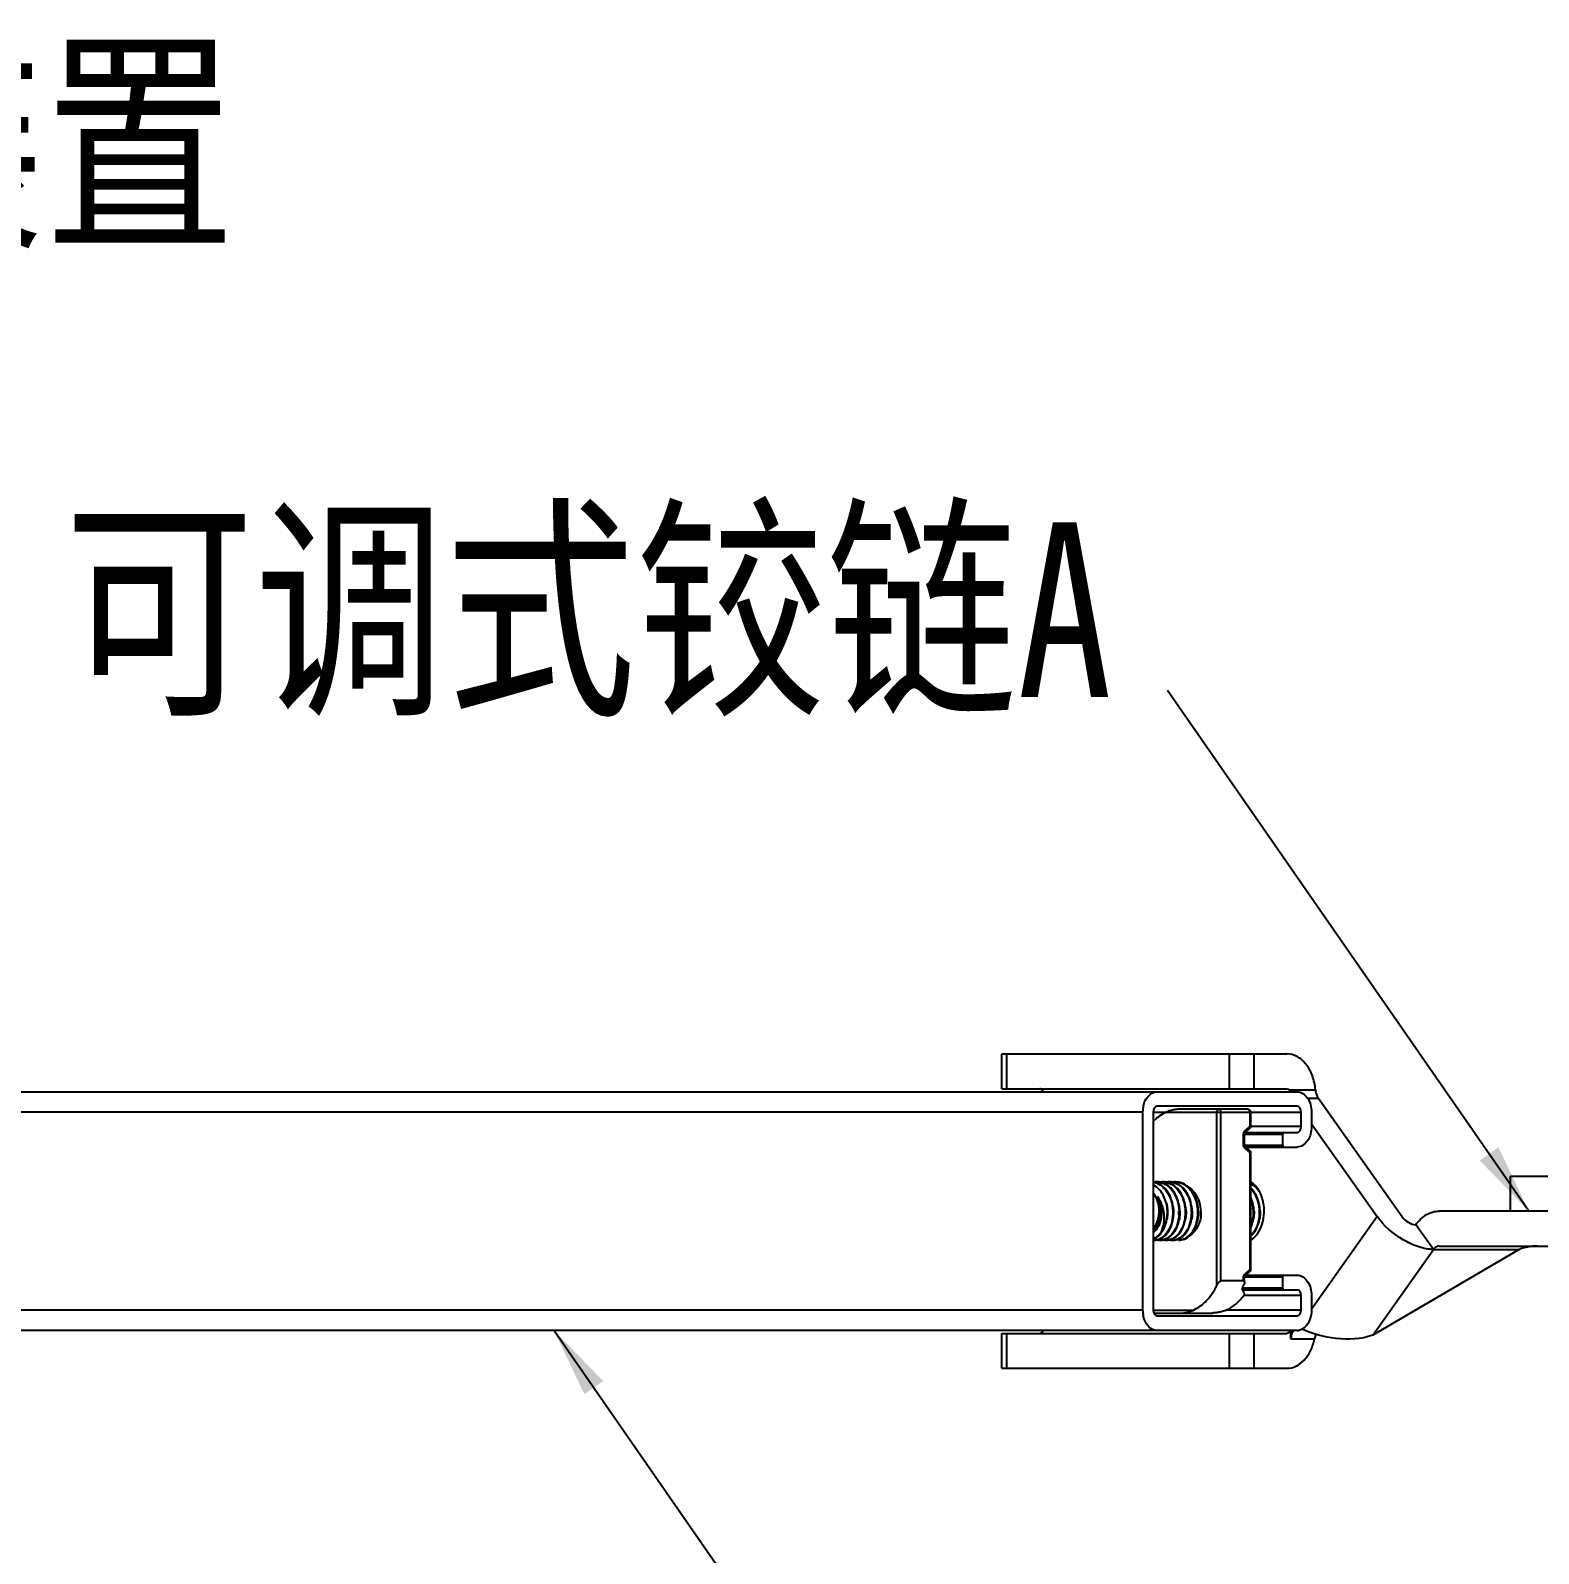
# Model space of a CAD drawing. Extents: x 1169373 to 1354985, y 649019 to 904199.
# Drawn here: x 1282613 to 1284779, y 797886 to 800073 of the extents above; entities that cross this region are included whole.
import ezdxf

# ---------------------------------------------------------------- set-up
doc = ezdxf.new("R2010")
doc.units = 0
doc.header["$LTSCALE"] = 1000
doc.header["$MEASUREMENT"] = 0
doc.styles.get("Standard").update_dxf_attribs({"font": 'gbenor.shx', "bigfont": 'gbcbig.shx'})
doc.dimstyles.get("Standard").update_dxf_attribs({"dimscale": 100, "dimtxt": 3.5, "dimasz": 1, "dimexe": 2.5, "dimexo": 3, "dimgap": 1.5, "dimtad": 1, "dimdec": 0, "dimzin": 0, "dimdsep": 46, "dimtxsty": 'Standard', "dimblk": 'ARCHTICK', "dimcen": 0.09, "dimadec": 0, "dimazin": 0, "dimtfac": 1, "dimtdec": 0, "dimtix": 1, "dimtmove": 2, "dimatfit": 3, "dimfxl": 1, "dimtolj": 1, "dimtzin": 0, "dimarcsym": 0})

# ---------------------------------------------------------------- blocks, each defined once
blk = doc.blocks.new('gfhhrryyfd')
at = {"linetype": 'Continuous'}
for p, q in [((3698115, -1751027.6), (3698524.5, -1751027.6)), ((3698115, -1751077.8), (3698115, -1751027.6)), ((3698122.3, -1751077.8), (3698122.3, -1751027.6)), ((3698441.7, -1751027.6), (3698441.7, -1751077.8)), ((3698477.1, -1751027.6), (3698477.1, -1751077.8)), ((3695796.3, -1751081.9), (3698539.2, -1751081.9)), ((3698115, -1751077.8), (3698524.5, -1751077.8)), ((3698527.8, -1751079.2), (3698565.6, -1751079.2)), ((3698554, -1751091), (3698569.3, -1751091)), ((3698689.6, -1751261.1), (3698569.3, -1751091)), ((3698317.5, -1751111.2), (3695775.6, -1751111.2)), ((3698317.5, -1751395.6), (3698317.5, -1751111.2)), ((3698332.3, -1751111.2), (3698545.2, -1751111.2)), ((3698332.3, -1751111.2), (3698332.3, -1751395.6)), ((3698539.2, -1751102.9), (3698338.2, -1751102.9)), ((3698468.3, -1751107), (3698370.7, -1751107)), ((3698423.9, -1751360.4), (3698423.9, -1751111.2)), ((3698429.8, -1751353.8), (3698429.8, -1751111.2)), ((3698471.2, -1751111.2), (3698471.2, -1751131.6)), ((3698472.5, -1751111.2), (3698472.5, -1751132.5)), ((3698545.2, -1751132.1), (3698545.2, -1751111.2)), ((3698559.9, -1751111.2), (3698559.9, -1751132.1)), ((3698464.1, -1751141.2), (3698471.8, -1751133.9)), ((3698464.2, -1751138.2), (3698471.2, -1751131.6)), ((3698464.9, -1751140.5), (3698539.2, -1751140.5)), ((3698545.2, -1751132.1), (3698472.5, -1751132.1)), ((3698559.9, -1751127.9), (3698654.1, -1751261.1)), ((3698462.4, -1751143.1), (3698463.6, -1751143.1)), ((3698462.4, -1751158), (3698462.4, -1751143.1)), ((3698462.4, -1751158), (3698463.6, -1751158)), ((3698463.6, -1751158), (3698463.6, -1751143.1)), ((3698463.6, -1751158.9), (3698518.5, -1751158.9)), ((3698464.1, -1751143), (3698518.5, -1751143)), ((3698471.8, -1751167.1), (3698464.1, -1751159.8)), ((3698471.2, -1751169.5), (3698464.2, -1751162.9)), ((3698465.8, -1751161.4), (3698539.2, -1751161.4)), ((3698518.5, -1751158.9), (3698518.5, -1751143)), ((3698471.2, -1751169.5), (3698471.2, -1751337.3)), ((3698472.5, -1751168.5), (3698472.5, -1751338.2)), ((3698845.8, -1751203.2), (3699222.1, -1751203.2)), ((3698845.8, -1751253.4), (3698845.8, -1751203.2)), ((3698654.1, -1751261.1), (3698559.4, -1751395.2)), ((3698942.3, -1751253.4), (3698743.3, -1751253.4)), ((3698385.8, -1751288.3), (3698385.7, -1751288.4)), ((3698472.5, -1751289.8), (3698472.5, -1751289.8)), ((3698734.9, -1751308.5), (3698709.8, -1751273)), ((3698858.1, -1751308.5), (3698647.8, -1751431.7)), ((3698647.8, -1751431.7), (3698734.9, -1751308.5)), ((3698734.9, -1751308.5), (3698858.1, -1751308.5)), ((3698743.3, -1751303.6), (3699180.3, -1751303.6)), ((3698464.2, -1751343.9), (3698471.2, -1751337.3)), ((3698462.4, -1751353.8), (3698429.8, -1751353.8)), ((3698462.4, -1751348.8), (3698463.6, -1751348.8)), ((3698462.4, -1751353.8), (3698462.4, -1751348.8)), ((3698463.6, -1751355.8), (3698463.6, -1751348.8)), ((3698464.1, -1751347), (3698471.8, -1751339.7)), ((3698464.1, -1751347.9), (3698518.5, -1751347.9)), ((3698465.8, -1751345.4), (3698539.2, -1751345.4)), ((3698518.5, -1751363.8), (3698518.5, -1751347.9)), ((3698460.4, -1751366.3), (3698539.2, -1751366.3)), ((3698460.6, -1751363.8), (3698518.5, -1751363.8)), ((3698545.2, -1751374.7), (3698463.2, -1751374.7)), ((3698545.2, -1751395.6), (3698545.2, -1751374.7)), ((3698559.9, -1751374.7), (3698559.9, -1751395.6)), ((3698317.5, -1751395.6), (3695775.6, -1751395.6)), ((3698332.3, -1751395.6), (3698390.2, -1751395.6)), ((3698333.1, -1751399.8), (3698418, -1751399.8)), ((3698338.2, -1751403.9), (3698539.2, -1751403.9)), ((3698545.2, -1751395.6), (3698437.6, -1751395.6)), ((3698539.2, -1751424.8), (3695796.3, -1751424.8)), ((3698530.4, -1751437.3), (3698530.4, -1751424.8)), ((3698115, -1751429), (3698524.5, -1751429)), ((3698115, -1751479.2), (3698115, -1751429)), ((3698122.3, -1751479.2), (3698122.3, -1751429)), ((3698441.7, -1751429), (3698441.7, -1751479.2)), ((3698477.1, -1751429), (3698477.1, -1751479.2)), ((3698564.1, -1751437.3), (3698530.4, -1751437.3)), ((3698115, -1751479.2), (3698524.5, -1751479.2))]:
    blk.add_line(p, q, dxfattribs=at)
for points in [[(3698471.8, -1751133.9), (3698472.2, -1751133.5), (3698472.4, -1751132.9), (3698472.5, -1751132.5)], [(3698520.3, -1751140.5), (3698519.4, -1751140.8), (3698518.8, -1751141.7), (3698518.5, -1751143)], [(3698518.5, -1751158.9), (3698518.8, -1751160.1), (3698519.4, -1751161.1), (3698520.3, -1751161.4)], [(3698472.5, -1751168.5), (3698472.4, -1751168.2), (3698472.2, -1751167.5), (3698471.8, -1751167.1)], [(3698471.8, -1751339.7), (3698472.2, -1751339.3), (3698472.4, -1751338.6), (3698472.5, -1751338.2)], [(3698520.3, -1751345.4), (3698519.4, -1751345.7), (3698518.8, -1751346.6), (3698518.5, -1751347.9)], [(3698518.5, -1751363.8), (3698518.8, -1751365), (3698519.4, -1751366), (3698520.3, -1751366.3)]]:
    blk.add_lwpolyline(points, dxfattribs=at)
for centre, radius, start, end in [((3698358.4, -1751111.2), 41, 170.8706, 180.0189), ((3698356.8, -1751111), 39.3, 168.0323, 170.8417), ((3698379.7, -1751169.9), 65.4, 129.0927, 132.2364), ((3698468.3, -1751111.2), 4.18, 0.0008, 89.9997), ((3698382.6, -1751173), 69.6, 132.2494, 136.358), ((3698330, -1751234.9), 23.3, 80.3751, 84.4432), ((3698321.9, -1751238.1), 24.8, 63.5744, 65.0891), ((3698321.2, -1751239.3), 26.1, 56.5344, 63.5229), ((3698337.8, -1751234.7), 23.2, 90.0285, 99.7678), ((3698337.8, -1751234.5), 22.9, 87.2551, 89.9991), ((3698338.9, -1751234.7), 23.2, 80.3723, 89.9727), ((3698346.7, -1751234.7), 23.2, 90.0287, 99.7738), ((3698346.7, -1751234.5), 22.9, 87.2555, 89.9991), ((3698347.8, -1751234.7), 23.2, 80.4459, 89.9733), ((3698355.5, -1751234.7), 23.2, 90.0295, 99.8495), ((3698355.5, -1751234.5), 22.9, 87.2568, 89.9994), ((3698356.6, -1751234.7), 23.2, 80.2978, 89.9719), ((3698364.4, -1751234.7), 23.2, 90.0281, 99.7019), ((3698364.4, -1751234.5), 22.9, 87.2538, 89.9988), ((3698351.3, -1751242.7), 32.3, 48.9749, 50.151), ((3698360.1, -1751242.7), 32.3, 48.9047, 50.1545), ((3698361.4, -1751242.5), 32, 48.5808, 51.7009), ((3698470.8, -1751234.6), 23, 85.2522, 85.9354), ((3698313.7, -1751255.2), 48.4, 10.3971, 11.1552), ((3698312.7, -1751255.4), 49.4, 2.295, 10.3772), ((3698321.7, -1751255.4), 49.2, 2.6208, 12.1431), ((3698330.4, -1751255.4), 49.4, 2.3067, 10.3321), ((3698340.3, -1751255.2), 48.3, 9.9766, 12.3915), ((3698339.2, -1751255.4), 49.4, 2.3016, 9.9623), ((3698348.2, -1751255.4), 49.3, 2.2934, 11.0117), ((3698428, -1751255.4), 49.4, 2.3085, 10.5001), ((3698438, -1751255.2), 48.2, 10.0474, 12.8466), ((3698436.8, -1751255.4), 49.4, 2.3022, 10.0331), ((3698315.1, -1751255.6), 46.9, 347.8291, 355.9004), ((3698302.9, -1751255.4), 58.9, 356.5721, 1.9395), ((3698313.6, -1751255.4), 48.5, 355.8491, 356.9396), ((3698312.6, -1751255.4), 49.4, 356.9521, 2.315), ((3698310.7, -1751255.4), 58.9, 356.5721, 1.9395), ((3698321.4, -1751255.4), 49.6, 2.3018, 2.6424), ((3698312.8, -1751264.2), 26.9, 316.5033, 319.9507), ((3698325, -1751274), 21.3, 289.9854, 294.6778), ((3698342.3, -1751275.9), 19.3, 257.1575, 269.9363), ((3698348.6, -1751269.1), 27, 307.1601, 312.102), ((3698356.4, -1751268), 28.6, 312.0605, 313.6644), ((3698356, -1751267.6), 29.1, 313.6609, 314.0569), ((3698365.2, -1751267.9), 28.7, 312.4961, 313.7201), ((3698370.9, -1751267.3), 25.8, 302.2044, 303.4513), ((3698370.6, -1751266.8), 26.3, 303.4531, 305.1516), ((3698364.9, -1751267.6), 29.2, 313.7181, 314.1483), ((3698370.2, -1751266.3), 26.9, 305.3027, 306.169), ((3698370, -1751266.1), 27.2, 306.1687, 306.7757), ((3698454.8, -1751268.9), 27.4, 310.3317, 310.9122), ((3698456.6, -1751270), 30, 302.0027, 307.7253), ((3698467.6, -1751275.1), 20.1, 283.8983, 290.6505), ((3698467.4, -1751274.5), 20.8, 290.6208, 291.4158), ((3698333.4, -1751276.3), 19, 266.6402, 273.3139), ((3698334.5, -1751276), 19.2, 270.0344, 280.5963), ((3698342.2, -1751276.3), 18.9, 269.9968, 273.3214), ((3698343.3, -1751276), 19.2, 270.0483, 281.6438), ((3698351.1, -1751276), 19.2, 258.1912, 269.9496), ((3698351.1, -1751276.3), 19, 270.0016, 273.3105), ((3698352.2, -1751276), 19.2, 270.0409, 281.7748), ((3698360, -1751276), 19.2, 258.2983, 269.9524), ((3698360, -1751276.2), 19, 269.9972, 273.3444), ((3698368.8, -1751276.2), 19, 270.0046, 273.3415), ((3698368.8, -1751276.1), 19.1, 273.3436, 276.9173), ((3698368.8, -1751276.1), 19.2, 276.9162, 277.9113), ((3698474.9, -1751275.8), 19.4, 262.6023, 264.1459), ((3698374.8, -1751317.6), 97.4, 331.7354, 333.9434), ((3698358.4, -1751395.6), 41, 179.9811, 189.1294), ((3698356.8, -1751395.8), 39.3, 189.1583, 191.9677), ((3698539.2, -1751410.1), 14.8, 270.0315, 280.6139), ((3698553.6, -1751437.3), 23.2, 167.7721, 180.0446)]:
    blk.add_arc(centre, radius, start, end, dxfattribs=at)
blk.add_ellipse((3698349.4, -1751308.3), major_axis=(-114, 85.2), ratio=0.292406, start_param=3.562723, end_param=3.670193, dxfattribs=at)
for points, knots in [([(3698565.6, -1751079.2), (3698565, -1751072.3), (3698562.2, -1751059.2), (3698553.2, -1751042.3), (3698540.3, -1751030.6), (3698529.5, -1751027.6), (3698524.5, -1751027.6)], [0, 0, 0, 0, 0.28821, 0.553531, 0.788229, 1, 1, 1, 1]), ([(3698174.7, -1751081.9), (3698174.5, -1751081.3), (3698173.4, -1751079.3), (3698171.2, -1751077.8), (3698169.6, -1751077.8)], [0, 0, 0, 0, 0.2888, 1, 1, 1, 1]), ([(3698318.3, -1751102.8), (3698319, -1751099.9), (3698321.8, -1751090.5), (3698331.1, -1751081.9), (3698338.2, -1751081.9)], [0, 0, 0, 0, 0.296451, 1, 1, 1, 1]), ([(3698539.2, -1751081.9), (3698544.9, -1751081.9), (3698557.2, -1751090.7), (3698559.9, -1751104), (3698559.9, -1751111.2)], [0, 0, 0, 0, 0.440233, 1, 1, 1, 1]), ([(3698338.5, -1751119.1), (3698339.5, -1751118.3), (3698343.4, -1751115.3), (3698347.8, -1751112.7), (3698351.1, -1751111.2)], [0, 0, 0, 0, 0.256773, 1, 1, 1, 1]), ([(3698370.7, -1751107), (3698369.8, -1751107), (3698368, -1751107.2), (3698364.5, -1751107.5), (3698358.8, -1751108.5), (3698354.1, -1751109.9), (3698351.1, -1751111.2)], [0, 0, 0, 0, 0.138161, 0.267841, 0.521134, 1, 1, 1, 1]), ([(3698423.9, -1751111.2), (3698423.9, -1751110.2), (3698424.3, -1751108.6), (3698425.6, -1751107.3), (3698426.5, -1751107), (3698426.9, -1751107)], [0, 0, 0, 0, 0.552527, 0.789194, 1, 1, 1, 1]), ([(3698429.8, -1751111.2), (3698429.8, -1751110.2), (3698429.4, -1751108.6), (3698428.1, -1751107.3), (3698427.3, -1751107), (3698426.9, -1751107)], [0, 0, 0, 0, 0.552515, 0.789179, 1, 1, 1, 1]), ([(3698468.3, -1751107), (3698468.7, -1751107), (3698469.5, -1751107.3), (3698470.8, -1751108.6), (3698471.2, -1751110.2), (3698471.2, -1751111.2)], [0, 0, 0, 0, 0.210821, 0.447485, 1, 1, 1, 1]), ([(3698462.8, -1751140.5), (3698462.9, -1751140.2), (3698463.2, -1751139.4), (3698463.7, -1751138.6), (3698464.2, -1751138.2)], [0, 0, 0, 0, 0.265871, 1, 1, 1, 1]), ([(3698464.1, -1751141.2), (3698464, -1751141.4), (3698463.7, -1751142), (3698463.6, -1751142.6), (3698463.6, -1751143.1)], [0, 0, 0, 0, 0.30582, 1, 1, 1, 1]), ([(3698464.2, -1751138.2), (3698464.3, -1751138.4), (3698464.6, -1751139.1), (3698464.7, -1751140), (3698464.5, -1751140.5)], [0, 0, 0, 0, 0.286288, 1, 1, 1, 1]), ([(3698472.5, -1751132.5), (3698472.5, -1751132.3), (3698472, -1751131.9), (3698471.5, -1751131.7), (3698471.2, -1751131.6)], [0, 0, 0, 0, 0.344146, 1, 1, 1, 1]), ([(3698471.2, -1751131.6), (3698471.4, -1751131.8), (3698471.7, -1751132.2), (3698472.2, -1751133), (3698472.1, -1751133.7), (3698471.8, -1751133.9)], [0, 0, 0, 0, 0.333929, 0.607776, 1, 1, 1, 1]), ([(3698559.9, -1751132.1), (3698559.9, -1751139.3), (3698557.2, -1751152.7), (3698544.9, -1751161.4), (3698539.2, -1751161.4)], [0, 0, 0, 0, 0.559767, 1, 1, 1, 1]), ([(3698463.1, -1751161.4), (3698463, -1751161.2), (3698462.5, -1751160.1), (3698462.4, -1751158.9), (3698462.4, -1751158)], [0, 0, 0, 0, 0.240525, 1, 1, 1, 1]), ([(3698463.6, -1751158), (3698463.6, -1751158.4), (3698463.7, -1751159.1), (3698464, -1751159.7), (3698464.1, -1751159.8)], [0, 0, 0, 0, 0.694252, 1, 1, 1, 1]), ([(3698464.6, -1751161.4), (3698464.6, -1751161.2), (3698464.6, -1751160.7), (3698464.4, -1751160.1), (3698464.1, -1751159.8)], [0, 0, 0, 0, 0.28225, 1, 1, 1, 1]), ([(3698464.2, -1751162.9), (3698464.3, -1751162.7), (3698464.5, -1751162.3), (3698464.6, -1751161.8), (3698464.6, -1751161.4)], [0, 0, 0, 0, 0.268193, 1, 1, 1, 1]), ([(3698471.8, -1751167.1), (3698472.1, -1751167.3), (3698472.2, -1751168.1), (3698471.7, -1751168.8), (3698471.4, -1751169.3), (3698471.2, -1751169.5)], [0, 0, 0, 0, 0.392224, 0.666072, 1, 1, 1, 1]), ([(3698471.2, -1751169.5), (3698471.5, -1751169.3), (3698472, -1751169.1), (3698472.5, -1751168.7), (3698472.5, -1751168.5)], [0, 0, 0, 0, 0.655854, 1, 1, 1, 1]), ([(3698332.3, -1751211.8), (3698336.1, -1751212.4), (3698344, -1751215.7), (3698353, -1751225.5), (3698359, -1751238.5), (3698360.5, -1751248.3), (3698360.7, -1751253.4)], [0, 0, 0, 0, 0.215505, 0.454836, 0.719949, 1, 1, 1, 1]), ([(3698341.1, -1751253.4), (3698341.1, -1751250.9), (3698340.4, -1751241.7), (3698336.8, -1751232.4), (3698332.3, -1751227.3)], [0, 0, 0, 0, 0.26712, 1, 1, 1, 1]), ([(3698352.9, -1751253.4), (3698352.6, -1751246.1), (3698349.7, -1751232.5), (3698340.9, -1751221), (3698335.6, -1751217.5)], [0, 0, 0, 0, 0.532671, 1, 1, 1, 1]), ([(3698338.9, -1751211.6), (3698342.9, -1751211.8), (3698351.4, -1751214.6), (3698361.2, -1751224.3), (3698367.7, -1751237.8), (3698369.4, -1751248.1), (3698369.6, -1751253.4)], [0, 0, 0, 0, 0.214467, 0.452313, 0.717875, 1, 1, 1, 1]), ([(3698361.8, -1751253.4), (3698361.7, -1751249.4), (3698360.6, -1751241.6), (3698355.8, -1751227.8), (3698348.7, -1751218.8), (3698342.8, -1751215.3)], [0, 0, 0, 0, 0.271371, 0.533962, 1, 1, 1, 1]), ([(3698347.8, -1751211.6), (3698351.8, -1751211.8), (3698360.2, -1751214.6), (3698370.1, -1751224.3), (3698376.6, -1751237.8), (3698378.3, -1751248.1), (3698378.5, -1751253.4)], [0, 0, 0, 0, 0.21447, 0.452312, 0.717875, 1, 1, 1, 1]), ([(3698370.7, -1751253.4), (3698370.6, -1751249.4), (3698369.5, -1751241.6), (3698364.6, -1751227.8), (3698357.5, -1751218.8), (3698351.7, -1751215.3)], [0, 0, 0, 0, 0.271375, 0.53397, 1, 1, 1, 1]), ([(3698379.6, -1751253.4), (3698379.4, -1751248.9), (3698378.1, -1751240.1), (3698373.3, -1751228.1), (3698366, -1751218.6), (3698359.5, -1751214.4), (3698356.1, -1751213.1)], [0, 0, 0, 0, 0.274983, 0.538444, 0.780702, 1, 1, 1, 1]), ([(3698356.6, -1751211.6), (3698359.3, -1751211.7), (3698364.9, -1751213), (3698369.8, -1751216.1), (3698372, -1751217.9)], [0, 0, 0, 0, 0.48565, 1, 1, 1, 1]), ([(3698373.7, -1751218.4), (3698371.8, -1751216.8), (3698367.7, -1751213.9), (3698362.9, -1751212.3), (3698360.5, -1751211.9)], [0, 0, 0, 0, 0.514229, 1, 1, 1, 1]), ([(3698381.3, -1751217.4), (3698379, -1751215.6), (3698374, -1751212.6), (3698368.3, -1751211.6), (3698365.5, -1751211.6)], [0, 0, 0, 0, 0.513461, 1, 1, 1, 1]), ([(3698365.5, -1751211.6), (3698368.2, -1751211.7), (3698373.8, -1751213), (3698378.6, -1751216.1), (3698380.8, -1751217.9)], [0, 0, 0, 0, 0.485653, 1, 1, 1, 1]), ([(3698372.5, -1751218.3), (3698377.1, -1751222.4), (3698384.5, -1751233.6), (3698387.1, -1751246.6), (3698387.3, -1751253.4)], [0, 0, 0, 0, 0.474878, 1, 1, 1, 1]), ([(3698388.4, -1751253.4), (3698388.2, -1751246.6), (3698385.6, -1751233.7), (3698378.3, -1751222.5), (3698373.7, -1751218.4)], [0, 0, 0, 0, 0.524911, 1, 1, 1, 1]), ([(3698381.4, -1751218.4), (3698382, -1751218.9), (3698384.5, -1751221.2), (3698386.6, -1751223.9), (3698388, -1751226)], [0, 0, 0, 0, 0.24222, 1, 1, 1, 1]), ([(3698391.9, -1751231), (3698391.3, -1751229.7), (3698388.8, -1751225.2), (3698385.5, -1751221), (3698382.6, -1751218.5)], [0, 0, 0, 0, 0.261995, 1, 1, 1, 1]), ([(3698382.7, -1751218.6), (3698389.7, -1751222.4), (3698397.5, -1751233.9), (3698401.1, -1751250.8), (3698401, -1751260.3), (3698400.4, -1751265)], [0, 0, 0, 0, 0.458247, 0.725794, 1, 1, 1, 1]), ([(3698388, -1751226), (3698389.2, -1751228), (3698393.9, -1751236.4), (3698395.9, -1751246.1), (3698396.2, -1751253.4)], [0, 0, 0, 0, 0.239817, 1, 1, 1, 1]), ([(3698481.5, -1751219.6), (3698480.8, -1751218.8), (3698478.2, -1751215.6), (3698475.1, -1751212.9), (3698472.5, -1751211.3)], [0, 0, 0, 0, 0.261524, 1, 1, 1, 1]), ([(3698472.5, -1751214), (3698473.6, -1751214.6), (3698478.5, -1751217.4), (3698482.4, -1751221.5), (3698484.8, -1751225)], [0, 0, 0, 0, 0.2375, 1, 1, 1, 1]), ([(3698486, -1751253.4), (3698485.8, -1751246.9), (3698483.4, -1751234.6), (3698476.7, -1751223.7), (3698472.5, -1751219.6)], [0, 0, 0, 0, 0.522651, 1, 1, 1, 1]), ([(3698472.5, -1751220.7), (3698474.4, -1751222.7), (3698481.5, -1751232.2), (3698484.6, -1751244.4), (3698484.9, -1751253.4)], [0, 0, 0, 0, 0.234346, 1, 1, 1, 1]), ([(3698475, -1751293.8), (3698485.1, -1751285.9), (3698493.4, -1751264.5), (3698491.2, -1751238), (3698485.5, -1751224.9), (3698481.5, -1751219.6)], [0, 0, 0, 0, 0.482028, 0.751377, 1, 1, 1, 1]), ([(3698481.5, -1751219.6), (3698481.1, -1751219.2), (3698479.5, -1751217.7), (3698477.7, -1751216.4), (3698476.3, -1751215.5)], [0, 0, 0, 0, 0.255821, 1, 1, 1, 1]), ([(3698338.5, -1751232.5), (3698340.9, -1751236.7), (3698344.3, -1751246.3), (3698344.7, -1751261.2), (3698341, -1751274.8), (3698335.5, -1751282.1), (3698332.3, -1751284.6)], [0, 0, 0, 0, 0.260662, 0.529454, 0.781926, 1, 1, 1, 1]), ([(3698344.3, -1751283), (3698346, -1751279.2), (3698348.4, -1751270.7), (3698348.9, -1751253), (3698344.1, -1751239.4), (3698338.5, -1751232.5)], [0, 0, 0, 0, 0.237444, 0.494066, 1, 1, 1, 1]), ([(3698343.4, -1751253.4), (3698343.4, -1751251.5), (3698343, -1751244.3), (3698341, -1751237.2), (3698338.5, -1751232.5)], [0, 0, 0, 0, 0.258787, 1, 1, 1, 1]), ([(3698351.2, -1751241.6), (3698351.5, -1751242.5), (3698352.5, -1751246.4), (3698353, -1751250.4), (3698353.1, -1751253.4)], [0, 0, 0, 0, 0.247978, 1, 1, 1, 1]), ([(3698397.3, -1751253.4), (3698397.2, -1751251.4), (3698396.6, -1751243.7), (3698394.4, -1751236.1), (3698391.9, -1751231)], [0, 0, 0, 0, 0.255492, 1, 1, 1, 1]), ([(3698477.1, -1751253.4), (3698477.1, -1751251.6), (3698476.5, -1751244.4), (3698474.6, -1751237.4), (3698472.5, -1751232.5)], [0, 0, 0, 0, 0.254579, 1, 1, 1, 1]), ([(3698472.6, -1751235.5), (3698473.1, -1751236.9), (3698475, -1751242.7), (3698475.9, -1751248.8), (3698476, -1751253.4)], [0, 0, 0, 0, 0.246186, 1, 1, 1, 1]), ([(3698332.3, -1751279.5), (3698333.7, -1751277.9), (3698339, -1751270.2), (3698341.1, -1751260.5), (3698341.1, -1751253.4)], [0, 0, 0, 0, 0.232041, 1, 1, 1, 1]), ([(3698333.4, -1751281.5), (3698335, -1751279.8), (3698341, -1751271.6), (3698343.4, -1751261.1), (3698343.4, -1751253.4)], [0, 0, 0, 0, 0.230765, 1, 1, 1, 1]), ([(3698360.7, -1751253.4), (3698360.9, -1751258.6), (3698359.9, -1751268.8), (3698354.6, -1751282.2), (3698347.1, -1751290.7), (3698340, -1751294.3), (3698336.3, -1751295.1), (3698334.5, -1751295.2)], [0, 0, 0, 0, 0.29127, 0.559748, 0.793564, 0.899144, 1, 1, 1, 1]), ([(3698342.8, -1751293.4), (3698345.4, -1751292.1), (3698350.6, -1751288.4), (3698356.4, -1751280.3), (3698360.3, -1751270.2), (3698361.5, -1751262.8), (3698361.7, -1751258.9)], [0, 0, 0, 0, 0.214288, 0.453771, 0.717963, 1, 1, 1, 1]), ([(3698369.5, -1751258.9), (3698369.2, -1751263.6), (3698367.6, -1751272.6), (3698362, -1751284.3), (3698353.7, -1751292.6), (3698346.7, -1751295), (3698343.3, -1751295.2)], [0, 0, 0, 0, 0.291869, 0.558505, 0.79223, 1, 1, 1, 1]), ([(3698344.3, -1751283), (3698345.7, -1751281), (3698350.9, -1751272), (3698353, -1751261.3), (3698352.9, -1751253.4)], [0, 0, 0, 0, 0.235642, 1, 1, 1, 1]), ([(3698345, -1751283.5), (3698346.4, -1751281.5), (3698351.5, -1751272.3), (3698353.2, -1751261.4), (3698352.9, -1751253.4)], [0, 0, 0, 0, 0.232823, 1, 1, 1, 1]), ([(3698353.1, -1751253.4), (3698353.2, -1751254.4), (3698353.2, -1751258.6), (3698352.7, -1751262.9), (3698352, -1751265.9)], [0, 0, 0, 0, 0.253883, 1, 1, 1, 1]), ([(3698357.9, -1751289.1), (3698360, -1751287.2), (3698368.2, -1751277.1), (3698371, -1751263.4), (3698370.7, -1751253.4)], [0, 0, 0, 0, 0.224451, 1, 1, 1, 1]), ([(3698378.5, -1751253.4), (3698378.7, -1751260.7), (3698376.8, -1751274.5), (3698369.1, -1751286.6), (3698364.1, -1751290.5)], [0, 0, 0, 0, 0.538365, 1, 1, 1, 1]), ([(3698366.7, -1751289.2), (3698368.9, -1751287.3), (3698377.1, -1751277.1), (3698379.9, -1751263.4), (3698379.6, -1751253.4)], [0, 0, 0, 0, 0.224342, 1, 1, 1, 1]), ([(3698370.9, -1751253.4), (3698370.9, -1751254.5), (3698371, -1751259), (3698370.4, -1751263.5), (3698369.6, -1751266.7)], [0, 0, 0, 0, 0.254333, 1, 1, 1, 1]), ([(3698387.3, -1751253.4), (3698387.4, -1751256.8), (3698386.8, -1751269.1), (3698382, -1751281.7), (3698375.6, -1751288.1)], [0, 0, 0, 0, 0.273251, 1, 1, 1, 1]), ([(3698376.3, -1751288.5), (3698378.3, -1751286.6), (3698386.1, -1751276.5), (3698388.8, -1751263.1), (3698388.4, -1751253.4)], [0, 0, 0, 0, 0.225526, 1, 1, 1, 1]), ([(3698379.8, -1751253.4), (3698379.8, -1751254.5), (3698379.8, -1751258.9), (3698379.3, -1751263.3), (3698378.5, -1751266.6)], [0, 0, 0, 0, 0.254251, 1, 1, 1, 1]), ([(3698400.4, -1751265), (3698399.7, -1751267.4), (3698396.9, -1751275.9), (3698391.6, -1751284), (3698386.3, -1751287.9)], [0, 0, 0, 0, 0.272049, 1, 1, 1, 1]), ([(3698388.6, -1751253.4), (3698388.7, -1751254.5), (3698388.7, -1751258.7), (3698388.2, -1751263), (3698387.5, -1751266.1)], [0, 0, 0, 0, 0.253963, 1, 1, 1, 1]), ([(3698396.2, -1751253.4), (3698396.3, -1751256.1), (3698395.9, -1751266.3), (3698392.9, -1751276.5), (3698388.8, -1751282.8)], [0, 0, 0, 0, 0.265033, 1, 1, 1, 1]), ([(3698392.4, -1751278.2), (3698393.3, -1751276.4), (3698396.4, -1751268.5), (3698397.5, -1751259.8), (3698397.3, -1751253.4)], [0, 0, 0, 0, 0.238711, 1, 1, 1, 1]), ([(3698397.5, -1751253.4), (3698397.5, -1751254.5), (3698397.6, -1751258.8), (3698397, -1751263.1), (3698396.3, -1751266.2)], [0, 0, 0, 0, 0.254029, 1, 1, 1, 1]), ([(3698472.5, -1751277.6), (3698473.4, -1751275.8), (3698476.3, -1751268.1), (3698477.4, -1751259.7), (3698477.1, -1751253.4)], [0, 0, 0, 0, 0.239221, 1, 1, 1, 1]), ([(3698476, -1751253.4), (3698476.1, -1751255.3), (3698476, -1751262.7), (3698474.5, -1751270), (3698472.5, -1751275.1)], [0, 0, 0, 0, 0.257702, 1, 1, 1, 1]), ([(3698484.9, -1751253.4), (3698485, -1751256.9), (3698484.4, -1751269.5), (3698479.2, -1751282.5), (3698472.5, -1751288.8)], [0, 0, 0, 0, 0.274679, 1, 1, 1, 1]), ([(3698472.7, -1751289.6), (3698474.9, -1751287.7), (3698483.5, -1751277.5), (3698486.4, -1751263.6), (3698486, -1751253.4)], [0, 0, 0, 0, 0.223674, 1, 1, 1, 1]), ([(3698477.3, -1751253.4), (3698477.4, -1751254.4), (3698477.4, -1751258.6), (3698476.9, -1751262.8), (3698476.2, -1751265.8)], [0, 0, 0, 0, 0.253826, 1, 1, 1, 1]), ([(3698486.2, -1751253.4), (3698486.2, -1751254.4), (3698486.3, -1751258.5), (3698485.8, -1751262.6), (3698485.2, -1751265.6)], [0, 0, 0, 0, 0.253702, 1, 1, 1, 1]), ([(3698734.9, -1751308.5), (3698727.9, -1751308.5), (3698712.7, -1751305.3), (3698683.6, -1751291.7), (3698663.8, -1751274.8), (3698654.1, -1751261.1)], [0, 0, 0, 0, 0.218267, 0.476674, 1, 1, 1, 1]), ([(3698689.6, -1751261.1), (3698692, -1751264.6), (3698698.2, -1751269.8), (3698706, -1751273), (3698709.8, -1751273)], [0, 0, 0, 0, 0.525314, 1, 1, 1, 1]), ([(3698709.8, -1751273), (3698713.9, -1751267.2), (3698723.5, -1751257.4), (3698737, -1751253.4), (3698743.3, -1751253.4)], [0, 0, 0, 0, 0.528923, 1, 1, 1, 1]), ([(3698344.3, -1751283), (3698343.5, -1751284.2), (3698340.3, -1751288.5), (3698335.9, -1751292), (3698332.3, -1751293.6)], [0, 0, 0, 0, 0.270045, 1, 1, 1, 1]), ([(3698333.9, -1751293.4), (3698334.4, -1751293.1), (3698336.7, -1751291.9), (3698338.8, -1751290.4), (3698340.2, -1751289.1)], [0, 0, 0, 0, 0.242283, 1, 1, 1, 1]), ([(3698340.2, -1751289.1), (3698340.6, -1751288.7), (3698342.4, -1751287), (3698343.9, -1751285.1), (3698345, -1751283.5)], [0, 0, 0, 0, 0.242115, 1, 1, 1, 1]), ([(3698351.6, -1751293.3), (3698352.2, -1751293.1), (3698354.4, -1751291.9), (3698356.5, -1751290.4), (3698357.9, -1751289.1)], [0, 0, 0, 0, 0.242295, 1, 1, 1, 1]), ([(3698364.1, -1751290.5), (3698362.4, -1751291.8), (3698358.6, -1751294.1), (3698354.3, -1751295.1), (3698352.2, -1751295.2)], [0, 0, 0, 0, 0.514497, 1, 1, 1, 1]), ([(3698356.1, -1751294.8), (3698356.9, -1751294.6), (3698360, -1751293.8), (3698362.9, -1751292.2), (3698364.9, -1751290.7)], [0, 0, 0, 0, 0.242284, 1, 1, 1, 1]), ([(3698370.2, -1751292.4), (3698369.4, -1751292.8), (3698366.6, -1751294.2), (3698363.4, -1751295), (3698361.1, -1751295.2)], [0, 0, 0, 0, 0.258417, 1, 1, 1, 1]), ([(3698361.1, -1751295.2), (3698361.9, -1751295.2), (3698365.4, -1751295), (3698368.8, -1751293.8), (3698371.1, -1751292.5)], [0, 0, 0, 0, 0.245448, 1, 1, 1, 1]), ([(3698370, -1751295.2), (3698372.5, -1751295.2), (3698378, -1751294.1), (3698382.5, -1751291), (3698384.6, -1751289.1)], [0, 0, 0, 0, 0.481421, 1, 1, 1, 1]), ([(3698375.6, -1751288.1), (3698375.2, -1751288.5), (3698373.5, -1751290.1), (3698371.6, -1751291.5), (3698370.2, -1751292.4)], [0, 0, 0, 0, 0.25833, 1, 1, 1, 1]), ([(3698371.1, -1751292.5), (3698371.5, -1751292.3), (3698373.1, -1751291.3), (3698374.5, -1751290.2), (3698375.6, -1751289.2)], [0, 0, 0, 0, 0.244047, 1, 1, 1, 1]), ([(3698381.5, -1751290.7), (3698380.7, -1751291.3), (3698377.7, -1751293.3), (3698374.1, -1751294.7), (3698371.5, -1751295)], [0, 0, 0, 0, 0.261685, 1, 1, 1, 1]), ([(3698388.8, -1751282.8), (3698388.5, -1751283.3), (3698387.2, -1751285.1), (3698385.7, -1751286.9), (3698384.5, -1751288.1)], [0, 0, 0, 0, 0.257465, 1, 1, 1, 1]), ([(3698385.2, -1751288.5), (3698385.9, -1751287.8), (3698388.8, -1751284.7), (3698391.1, -1751281.1), (3698392.4, -1751278.2)], [0, 0, 0, 0, 0.237637, 1, 1, 1, 1]), ([(3698743.3, -1751303.6), (3698742.5, -1751303.6), (3698739.2, -1751304), (3698736.4, -1751306.4), (3698734.9, -1751308.5)], [0, 0, 0, 0, 0.234763, 1, 1, 1, 1]), ([(3698884.6, -1751303.6), (3698882.3, -1751303.6), (3698873.3, -1751304), (3698864.4, -1751306.1), (3698858.1, -1751308.5)], [0, 0, 0, 0, 0.253333, 1, 1, 1, 1]), ([(3698472.5, -1751338.2), (3698472.5, -1751338.1), (3698472, -1751337.7), (3698471.5, -1751337.4), (3698471.2, -1751337.3)], [0, 0, 0, 0, 0.344146, 1, 1, 1, 1]), ([(3698471.2, -1751337.3), (3698471.4, -1751337.5), (3698471.7, -1751338), (3698472.2, -1751338.7), (3698472.1, -1751339.5), (3698471.8, -1751339.7)], [0, 0, 0, 0, 0.333929, 0.607776, 1, 1, 1, 1]), ([(3698390.2, -1751395.6), (3698397.3, -1751392.4), (3698410.9, -1751382.2), (3698420.1, -1751368.2), (3698423.9, -1751360.4)], [0, 0, 0, 0, 0.471513, 1, 1, 1, 1]), ([(3698423.9, -1751360.4), (3698424.6, -1751359), (3698425.9, -1751357), (3698427.8, -1751354.8), (3698429.1, -1751353.8), (3698429.8, -1751353.8)], [0, 0, 0, 0, 0.508644, 0.771516, 1, 1, 1, 1]), ([(3698462.4, -1751348.8), (3698462.4, -1751348.5), (3698462.4, -1751347.3), (3698462.7, -1751346.1), (3698463.1, -1751345.4)], [0, 0, 0, 0, 0.258297, 1, 1, 1, 1]), ([(3698462.4, -1751353.8), (3698462.6, -1751353.8), (3698463, -1751353.9), (3698463.5, -1751354.7), (3698463.6, -1751355.4), (3698463.6, -1751355.8)], [0, 0, 0, 0, 0.239055, 0.472377, 1, 1, 1, 1]), ([(3698463.6, -1751355.8), (3698463.6, -1751356.2), (3698463.4, -1751357.8), (3698462.9, -1751359.3), (3698462.4, -1751360.4)], [0, 0, 0, 0, 0.232638, 1, 1, 1, 1]), ([(3698464.1, -1751347), (3698464, -1751347.1), (3698463.7, -1751347.7), (3698463.6, -1751348.4), (3698463.6, -1751348.8)], [0, 0, 0, 0, 0.30582, 1, 1, 1, 1]), ([(3698464.6, -1751345.4), (3698464.6, -1751345.6), (3698464.6, -1751346.1), (3698464.4, -1751346.7), (3698464.1, -1751347)], [0, 0, 0, 0, 0.28225, 1, 1, 1, 1]), ([(3698464.2, -1751343.9), (3698464.3, -1751344.1), (3698464.5, -1751344.5), (3698464.6, -1751345), (3698464.6, -1751345.4)], [0, 0, 0, 0, 0.268193, 1, 1, 1, 1]), ([(3698539.2, -1751345.4), (3698544.9, -1751345.4), (3698557.2, -1751354.1), (3698559.9, -1751367.5), (3698559.9, -1751374.7)], [0, 0, 0, 0, 0.440233, 1, 1, 1, 1]), ([(3698437.6, -1751395.6), (3698442.5, -1751393.4), (3698452.1, -1751387.1), (3698459.7, -1751378.6), (3698463.2, -1751373.9)], [0, 0, 0, 0, 0.479966, 1, 1, 1, 1]), ([(3698460.6, -1751363.7), (3698460.6, -1751363.9), (3698460.4, -1751364.3), (3698460.3, -1751364.8), (3698460.4, -1751365.1)], [0, 0, 0, 0, 0.298769, 1, 1, 1, 1]), ([(3698463.6, -1751372.5), (3698463.7, -1751372.6), (3698463.7, -1751373.1), (3698463.4, -1751373.6), (3698463.2, -1751373.9)], [0, 0, 0, 0, 0.200734, 1, 1, 1, 1]), ([(3698338.2, -1751424.8), (3698335.9, -1751424.8), (3698325.8, -1751422.4), (3698320, -1751411.6), (3698318.3, -1751404)], [0, 0, 0, 0, 0.221136, 1, 1, 1, 1]), ([(3698376.6, -1751399.8), (3698376.2, -1751399.8), (3698378.4, -1751399.5), (3698379.2, -1751399.3), (3698381.1, -1751398.9), (3698382.7, -1751398.5), (3698384.5, -1751397.9), (3698387, -1751397), (3698389, -1751396.2), (3698390.2, -1751395.6)], [0, 0, 0, 0, 0.078745, 0.19228, 0.31189, 0.436571, 0.566746, 0.703259, 1, 1, 1, 1]), ([(3698437.6, -1751395.6), (3698434.6, -1751396.9), (3698429.9, -1751398.3), (3698424.2, -1751399.3), (3698420.7, -1751399.6), (3698418.9, -1751399.8), (3698418, -1751399.8)], [0, 0, 0, 0, 0.478872, 0.732167, 0.861849, 1, 1, 1, 1]), ([(3698559.9, -1751395.6), (3698559.9, -1751398.5), (3698558.9, -1751408.8), (3698553.1, -1751419.5), (3698546.4, -1751423)], [0, 0, 0, 0, 0.281355, 1, 1, 1, 1]), ([(3698169.6, -1751429), (3698170.1, -1751429), (3698172.4, -1751428.6), (3698174.1, -1751426.5), (3698174.7, -1751424.9)], [0, 0, 0, 0, 0.22722, 1, 1, 1, 1]), ([(3698529.6, -1751424.9), (3698529.3, -1751425.5), (3698528.3, -1751427.5), (3698526.1, -1751429), (3698524.5, -1751429)], [0, 0, 0, 0, 0.2888, 1, 1, 1, 1]), ([(3698530.9, -1751432.4), (3698531.1, -1751431.7), (3698531.8, -1751429), (3698533.1, -1751426.4), (3698534.4, -1751424.8)], [0, 0, 0, 0, 0.263866, 1, 1, 1, 1]), ([(3698647.8, -1751431.7), (3698631.2, -1751437.7), (3698595.2, -1751439.2), (3698561.6, -1751429.8), (3698546.1, -1751422.9)], [0, 0, 0, 0, 0.510211, 1, 1, 1, 1]), ([(3698524.5, -1751479.2), (3698528.9, -1751479.2), (3698538.3, -1751477), (3698550.2, -1751467.7), (3698559.3, -1751454), (3698562.9, -1751443.1), (3698564.1, -1751437.3)], [0, 0, 0, 0, 0.215862, 0.450689, 0.713102, 1, 1, 1, 1])]:
    blk.add_open_spline(points, degree=3, knots=knots, dxfattribs=at)
for points in [[(3698524.5, -1751077.8), (3698525.7, -1751077.8), (3698526.9, -1751078.4), (3698527.8, -1751079.2)], [(3698529.7, -1751081.9), (3698529.2, -1751080.9), (3698528.6, -1751080), (3698527.8, -1751079.2)], [(3698565.6, -1751079.2), (3698565.8, -1751081.5), (3698566.2, -1751083.9), (3698566.9, -1751086.1)], [(3698566.9, -1751086.1), (3698567.5, -1751087.9), (3698568.3, -1751089.5), (3698569.3, -1751091)], [(3698338.2, -1751102.9), (3698334.8, -1751102.9), (3698332.3, -1751107.8), (3698332.3, -1751111.2)], [(3698545.2, -1751111.2), (3698545.2, -1751107.8), (3698542.7, -1751102.9), (3698539.2, -1751102.9)], [(3698462.4, -1751143.1), (3698462.4, -1751142.2), (3698462.5, -1751141.3), (3698462.8, -1751140.5)], [(3698464.5, -1751140.5), (3698464.5, -1751140.8), (3698464.3, -1751141), (3698464.1, -1751141.2)], [(3698539.2, -1751140.5), (3698542.7, -1751140.5), (3698545.2, -1751135.5), (3698545.2, -1751132.1)], [(3698464.2, -1751162.9), (3698463.8, -1751162.5), (3698463.4, -1751162), (3698463.1, -1751161.4)], [(3698338.4, -1751213.1), (3698336.9, -1751212.6), (3698335.4, -1751212.2), (3698333.9, -1751211.9)], [(3698342.8, -1751215.3), (3698341.4, -1751214.4), (3698339.9, -1751213.7), (3698338.4, -1751213.1)], [(3698347.2, -1751213.1), (3698345.8, -1751212.6), (3698344.3, -1751212.2), (3698342.8, -1751211.9)], [(3698351.7, -1751215.3), (3698350.3, -1751214.4), (3698348.8, -1751213.7), (3698347.2, -1751213.1)], [(3698356.1, -1751213.1), (3698354.7, -1751212.6), (3698353.1, -1751212.2), (3698351.6, -1751211.9)], [(3698476.3, -1751215.5), (3698475.1, -1751214.7), (3698473.8, -1751214.1), (3698472.5, -1751213.5)], [(3698338, -1751294.9), (3698339.6, -1751294.6), (3698341.2, -1751294.1), (3698342.8, -1751293.4)], [(3698347.2, -1751294.8), (3698348.7, -1751294.5), (3698350.2, -1751294), (3698351.6, -1751293.3)], [(3698384.5, -1751288.1), (3698383.6, -1751289), (3698382.6, -1751289.9), (3698381.5, -1751290.7)], [(3698476, -1751292.7), (3698474.8, -1751293.3), (3698473.7, -1751293.8), (3698472.5, -1751294.2)], [(3698463.1, -1751345.4), (3698463.4, -1751344.8), (3698463.8, -1751344.3), (3698464.2, -1751343.9)], [(3698545.2, -1751374.7), (3698545.2, -1751371.3), (3698542.7, -1751366.3), (3698539.2, -1751366.3)], [(3698332.3, -1751395.6), (3698332.3, -1751399), (3698334.8, -1751403.9), (3698338.2, -1751403.9)], [(3698539.2, -1751403.9), (3698542.7, -1751403.9), (3698545.2, -1751399), (3698545.2, -1751395.6)], [(3698546.4, -1751423), (3698545, -1751423.8), (3698543.5, -1751424.3), (3698541.9, -1751424.6)], [(3698566.4, -1751430.3), (3698565.4, -1751432.5), (3698564.6, -1751434.9), (3698564.1, -1751437.3)]]:
    blk.add_open_spline(points, degree=3, dxfattribs=at)
at = {"char_height": 250.906, "attachment_point": 1}
for s, insert in [('{\\fSimHei|b0|i0|c134|p2;\\W0.8;\\C7;加劲装置}', (3695918.6, -1749594.1)), ('{\\fSimSun|b0|i0|c134|p2;\\W0.8;可调式铰链A}', (3696768.1, -1750264.2))]:
    blk.add_mtext(s, dxfattribs=dict(at, insert=insert))
for points in [[(3698872, -1751253.4), (3698353, -1750505.8)], [(3697472, -1751424.8), (3697864.3, -1751990.3)]]:
    blk.add_leader(points, dimstyle='Standard', override={"dimgap": 20, "dimtad": 0})

msp = doc.modelspace()

# ---------------------------------------------------------------- block references
at = {"lineweight": -3, "xscale": 0.9999959487468004, "yscale": 0.999995949678123, "zscale": 0.9999959495959999}
msp.add_blockref('gfhhrryyfd', (-2414092.3, 2549623.7), dxfattribs=at)

doc.saveas('drawing.dxf')
